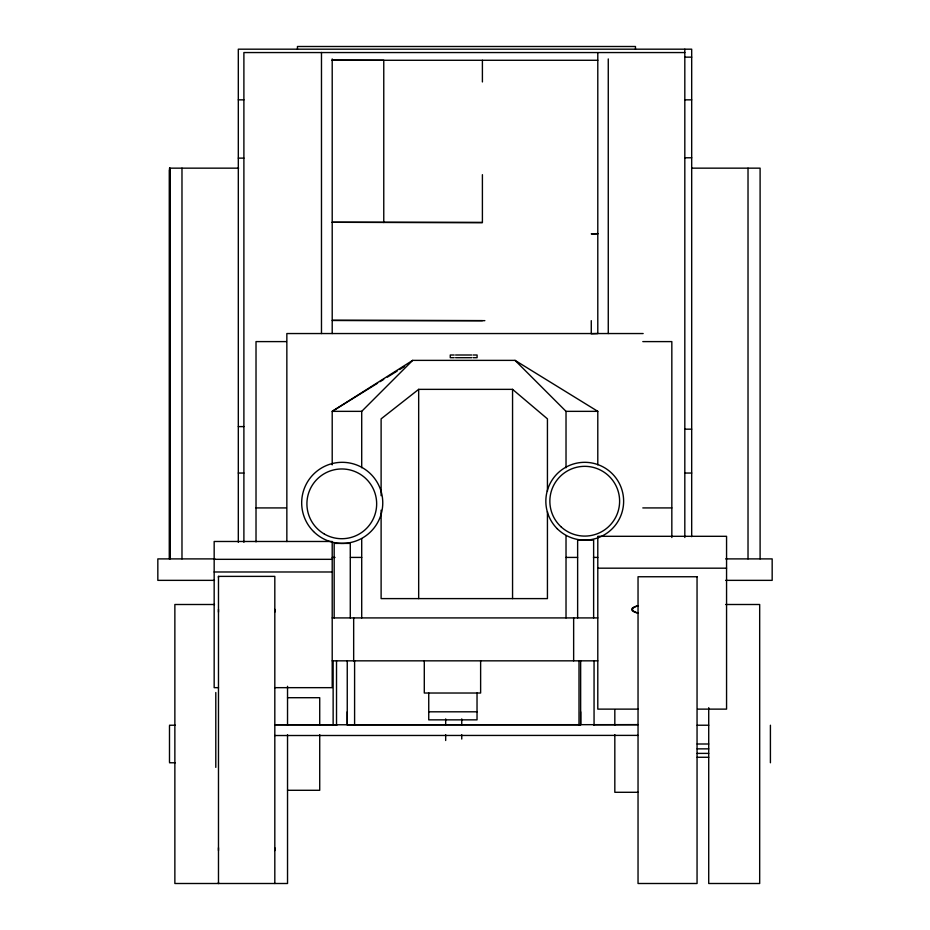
<?xml version="1.0" encoding="UTF-8"?>
<svg xmlns="http://www.w3.org/2000/svg" width="930" height="930" viewBox="0 0 930 930"><rect width="100%" height="100%" fill="white"/><g stroke="black" fill="none" stroke-linecap="round" stroke-linejoin="round"><path stroke-width="1.4" d="M218.48 850.555L218.48 847.73M218.48 612.149L218.48 609.324M274.815 850.555L274.815 847.73M274.815 612.149L274.815 609.324M347.25 711.81L347.25 724.796L580.646 724.796L580.646 660.835M580.646 711.81L580.646 724.796M274.815 724.796L638.038 724.656L593.561 724.726M361.712 467.755L361.712 411.351L412.676 360.375L515.046 360.375L597.792 411.351L597.792 464.861M547.433 491.342L547.433 418.86L512.558 389.356L418.674 389.356L381.114 418.86L381.114 495.69M412.676 360.375L332.208 411.351L332.208 464.861M377.592 383.195L332.208 411.351L361.712 411.351M380.045 381.672L383.718 379.394M387.403 377.115L397.215 371.024M399.668 369.501L404.573 366.467M597.792 233.616L591.271 233.86L597.792 233.86M684.817 52.557L243.893 52.557L243.893 542.283M684.817 57.148L691.688 57.148M332.208 60.276L597.792 60.276M238.313 99.847L243.893 99.847M684.817 99.847L691.688 99.847M684.817 157.786L691.688 157.786M238.313 158.123L243.893 158.123M238.615 168.156L169.527 168.156L169.527 558.895M691.711 168.156L760.101 168.156L760.101 558.895M482.403 222.537L332.208 222.293L482.403 222.537L482.403 174.677M484.856 320.652L332.208 320.397L482.403 320.652M643.153 333.545L286.847 333.545L286.847 541.562M286.452 341.601L256.017 341.601L256.017 541.876M642.804 341.601L671.832 341.601L671.832 537.517M454.189 355.004L450.26 355.004L450.26 357.69L454.189 357.69M455.607 355.004L471.708 355.004M473.161 355.004L477.09 355.004L477.09 357.69L473.161 357.69M455.607 357.69L471.708 357.69M515.046 360.375L566.021 411.351L597.792 411.351M238.313 426.603L243.893 426.603M684.817 429.172L691.688 429.172M238.313 473.045L243.893 473.045M684.817 473.045L691.688 473.045M256.017 507.92L286.428 507.92M642.804 507.92L671.832 507.92M597.792 536.308L726.562 536.308L726.562 709.125L697.628 709.125M332.208 557.419L335.021 557.419M350.471 557.419L361.712 557.419M566.021 557.419L577.577 557.419M593.456 557.419L597.792 557.419M214.888 558.895L157.833 558.895L157.833 580.355L214.505 580.355M725.667 558.895L772.167 558.895L772.167 580.355L725.667 580.355M214.167 559.325L332.208 559.325M597.792 568.183L726.562 568.183M214.167 571.985L332.208 571.985M218.48 882.431L218.48 883.5L218.48 576.379L274.815 576.379L274.815 883.5M214.505 604.5L174.863 604.5L174.863 883.5L287.533 883.5L287.533 734.677M725.702 604.5L759.682 604.5L759.682 883.5L708.718 883.5L708.718 707.684M332.208 617.915L597.792 617.915M332.208 660.835L597.792 660.835M218.492 687.665L214.167 687.665L214.167 541.481L332.208 541.481L332.208 687.665L274.629 687.665M287.533 697.709L319.722 697.709L319.722 725.04M638.306 709.125L597.792 709.125L597.792 537.18M428.742 711.81L477.032 711.81M274.815 724.726L337.113 724.796M169.493 725.226L175.27 725.226M697.198 725.226L708.718 725.226M274.815 735.525L638.038 735.386M697.198 744L708.718 744M697.198 748.859L708.718 748.859M697.198 753.393L708.718 753.393M697.198 757.276L708.718 757.276M169.493 762.774L175.27 762.774M287.533 790.291L319.722 790.291L319.722 734.607M638.073 792.29L614.823 792.29L614.823 734.607M332.208 60.136L383.765 60.276L383.765 222.537M770.412 725.226L770.412 762.774M748.022 168.156L748.022 558.895M691.688 536.668L691.688 49.185L238.313 49.185L238.313 542.283M684.817 49.185L684.817 537.494M635.469 49.185L635.469 46.5L297.449 46.5L297.449 49.185M614.823 709.857L614.823 725.028M608.267 58.939L608.267 333.545M597.792 52.685L597.792 333.545L591.271 333.8L591.271 320.652M594.061 660.835L594.061 725.226M593.631 617.915L593.631 540.109L577.635 540.109L577.635 617.915M579.006 660.835L579.006 725.226M573.647 617.915L573.647 660.835M566.021 411.351L566.021 467.755M566.021 535.726L566.021 617.915M547.433 511.64L547.433 598.606L381.114 598.606L381.114 510.186M512.558 389.356L512.558 598.606M482.403 60.276L482.403 81.956M480.624 660.835L480.624 693.024L424.289 693.024L424.289 660.835M477.032 693.024L477.032 719.855L428.742 719.855L428.742 693.024M461.745 718.913L461.745 724.668M461.745 734.735L461.745 739.048M445.679 718.913L445.679 724.668M445.679 734.735L445.679 740.489M418.674 389.356L418.674 598.606M361.712 538.621L361.712 617.915M354.597 660.835L354.597 725.226M353.667 617.915L353.667 660.835M350.273 617.915L350.273 543.399L334.172 543.399L334.172 617.915M347.25 660.835L347.25 724.796M336.521 660.835L336.521 725.226M333.138 660.835L333.138 725.226M332.208 58.939L332.208 333.545M321.478 52.464L321.478 333.545M287.533 686.305L287.533 725.04M218.48 576.379L218.48 577.449M215.795 692.513L215.795 767.378M181.978 168.156L181.978 558.895M169.899 168.156L169.899 558.895M169.713 168.156L169.713 558.895M169.493 725.865L169.493 762.135M169.446 169.899L169.446 558.895M638.178 613.196A22.32 5.336 0 0 1 638.247 605.663M638.399 613.102A22.669 5.417 0 0 1 638.41 605.779M697.047 576.751L638.038 576.751L638.038 883.5L697.058 883.5L697.047 576.751M557.233 528.717A38.897 38.897 0 0 0 622.31 511.279A38.897 38.897 0 0 0 574.67 463.64A38.897 38.897 0 0 0 557.233 528.717M560.86 526.636A34.875 34.875 0 0 0 618.694 509.175A34.875 34.875 0 0 0 574.647 467.825A34.875 34.875 0 0 0 560.86 526.636M313.55 531.518A40.536 40.536 0 0 0 381.381 513.348A40.536 40.536 0 0 0 331.731 463.698A40.536 40.536 0 0 0 313.55 531.518M324.349 534.041A34.875 34.875 0 0 0 376.662 503.839A34.875 34.875 0 0 0 324.349 473.637A34.875 34.875 0 0 0 324.349 534.041"/></g></svg>
